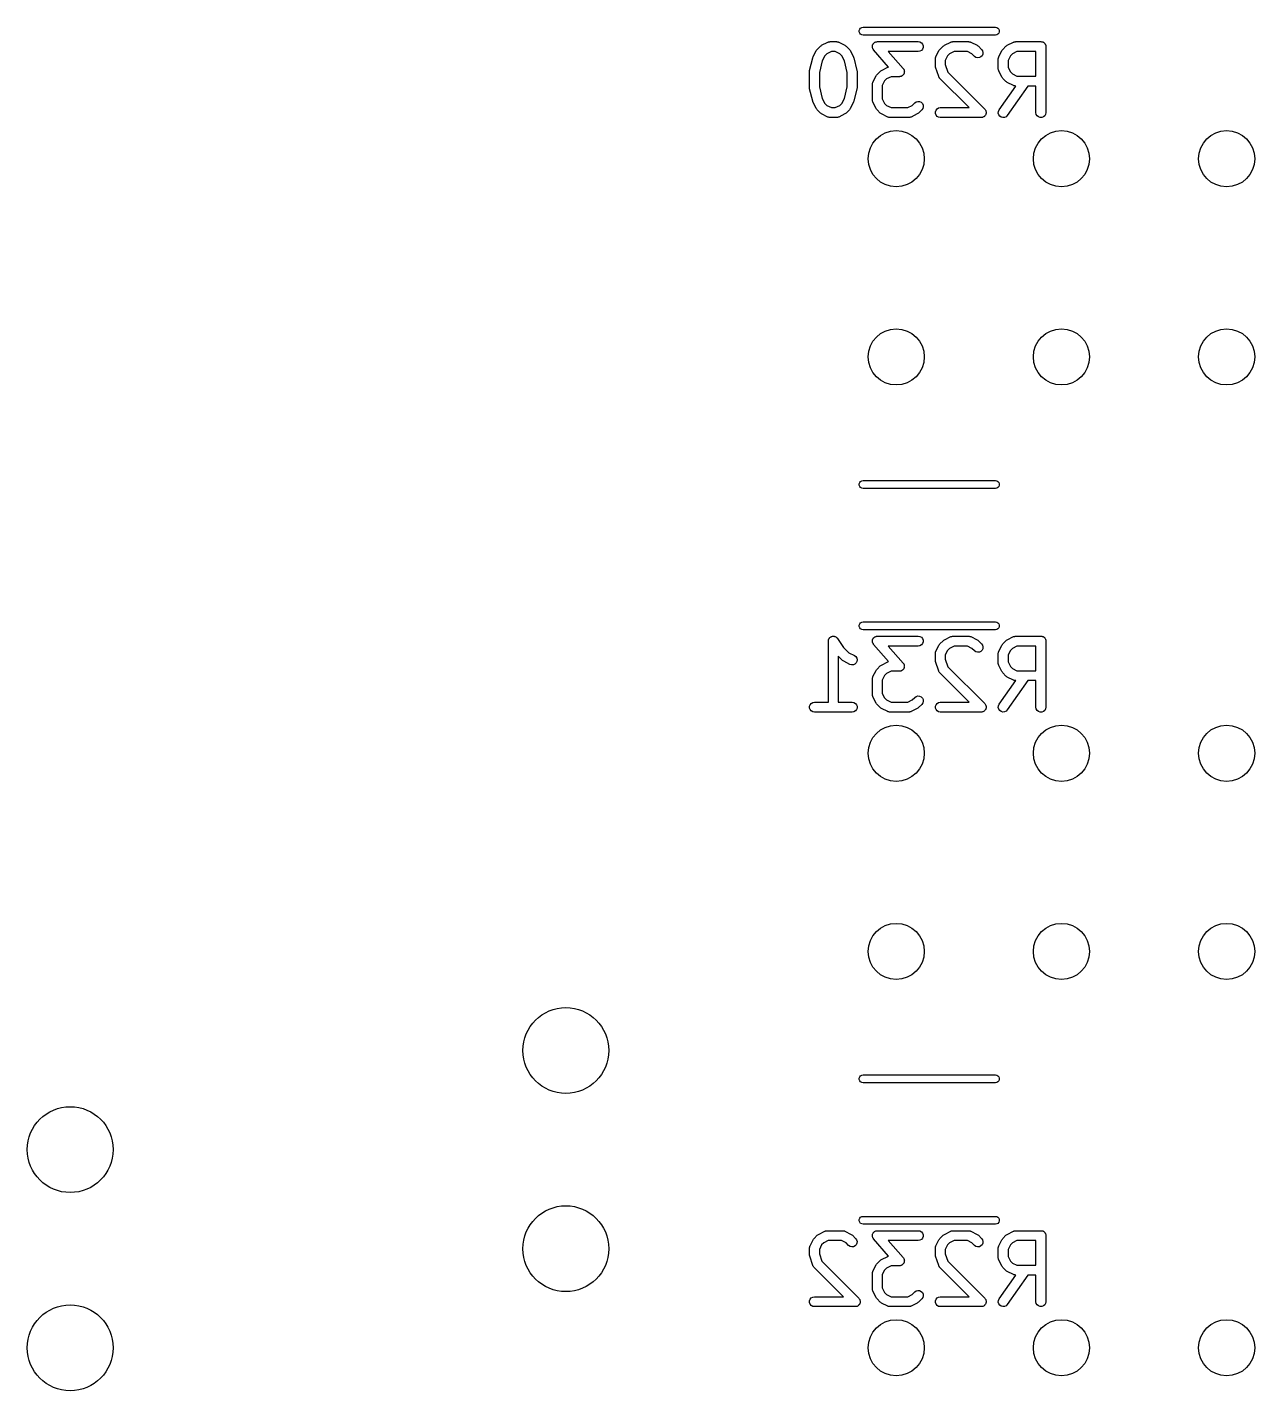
# Model space of a CAD drawing. Extents: x 25 to 326, y -201 to -21.
# Drawn here: x 119.35 to 137.93, y -200.65 to -180.01 of the extents above; entities that cross this region are included whole.
import ezdxf

# ---------------------------------------------------------------- set-up
doc = ezdxf.new("R2010")
doc.units = 0
doc.header["$MEASUREMENT"] = 0
doc.layers.add('BLACK', color=7, linetype='CONTINUOUS')

msp = doc.modelspace()

# ---------------------------------------------------------------- linework, layer by layer
at = {"layer": 'Black'}
for p, q in [((131.941, -180.06), (131.948, -180.04)), ((131.941, -180.08), (131.941, -180.06)), ((131.948, -180.1), (131.941, -180.08)), ((131.948, -180.04), (131.961, -180.024)), ((131.961, -180.116), (131.948, -180.1)), ((131.961, -180.024), (131.979, -180.014)), ((131.979, -180.126), (131.961, -180.116)), ((131.979, -180.014), (132, -180.01)), ((132, -180.13), (131.979, -180.126)), ((132, -180.01), (134, -180.01)), ((134, -180.13), (132, -180.13)), ((134, -180.01), (134.021, -180.014)), ((134.021, -180.126), (134, -180.13)), ((134.021, -180.014), (134.039, -180.024)), ((134.039, -180.116), (134.021, -180.126)), ((134.039, -180.024), (134.052, -180.04)), ((134.052, -180.1), (134.039, -180.116)), ((134.052, -180.04), (134.059, -180.06)), ((134.059, -180.08), (134.052, -180.1)), ((134.059, -180.06), (134.059, -180.08)), ((131.242, -180.459), (131.29, -180.364)), ((131.29, -180.364), (131.297, -180.354)), ((131.297, -180.354), (131.304, -180.345)), ((131.304, -180.345), (131.352, -180.297)), ((131.352, -180.297), (131.362, -180.29)), ((131.362, -180.29), (131.371, -180.283)), ((131.371, -180.283), (131.466, -180.235)), ((131.518, -180.377), (131.449, -180.412)), ((131.466, -180.235), (131.471, -180.234)), ((131.471, -180.234), (131.474, -180.232)), ((131.474, -180.232), (131.483, -180.23)), ((131.483, -180.23), (131.491, -180.228)), ((131.491, -180.228), (131.496, -180.228)), ((131.496, -180.228), (131.5, -180.227)), ((131.5, -180.227), (131.595, -180.227)), ((131.578, -180.377), (131.518, -180.377)), ((131.646, -180.412), (131.578, -180.377)), ((131.595, -180.227), (131.599, -180.228)), ((131.599, -180.228), (131.604, -180.228)), ((131.604, -180.228), (131.612, -180.23)), ((131.612, -180.23), (131.621, -180.232)), ((131.621, -180.232), (131.625, -180.234)), ((131.625, -180.234), (131.629, -180.235)), ((131.629, -180.235), (131.724, -180.283)), ((131.724, -180.283), (131.734, -180.29)), ((131.734, -180.29), (131.744, -180.297)), ((131.744, -180.297), (131.791, -180.345)), ((131.791, -180.345), (131.798, -180.354)), ((131.798, -180.354), (131.805, -180.364)), ((131.805, -180.364), (131.853, -180.459)), ((132.139, -180.304), (132.14, -180.297)), ((132.14, -180.31), (132.139, -180.304)), ((132.14, -180.289), (132.142, -180.284)), ((132.14, -180.297), (132.14, -180.289)), ((132.14, -180.315), (132.14, -180.31)), ((132.143, -180.322), (132.14, -180.315)), ((132.142, -180.284), (132.143, -180.278)), ((132.143, -180.278), (132.147, -180.272)), ((132.144, -180.329), (132.143, -180.322)), ((132.147, -180.334), (132.144, -180.329)), ((132.147, -180.272), (132.149, -180.265)), ((132.149, -180.34), (132.147, -180.334)), ((132.149, -180.265), (132.153, -180.26)), ((132.154, -180.345), (132.149, -180.34)), ((132.153, -180.26), (132.156, -180.255)), ((132.158, -180.352), (132.154, -180.345)), ((132.156, -180.255), (132.161, -180.251)), ((132.385, -180.612), (132.158, -180.352)), ((132.161, -180.251), (132.166, -180.245)), ((132.166, -180.245), (132.171, -180.242)), ((132.171, -180.242), (132.175, -180.238)), ((132.175, -180.238), (132.182, -180.236)), ((132.182, -180.236), (132.189, -180.232)), ((132.189, -180.232), (132.194, -180.231)), ((132.194, -180.231), (132.2, -180.229)), ((132.2, -180.229), (132.207, -180.229)), ((132.207, -180.229), (132.214, -180.227)), ((132.214, -180.227), (132.833, -180.227)), ((132.833, -180.377), (132.38, -180.377)), ((132.38, -180.377), (132.604, -180.634)), ((132.833, -180.227), (132.859, -180.232)), ((132.859, -180.373), (132.833, -180.377)), ((132.859, -180.232), (132.882, -180.245)), ((132.882, -180.36), (132.859, -180.373)), ((132.882, -180.245), (132.898, -180.265)), ((132.898, -180.34), (132.882, -180.36)), ((132.898, -180.265), (132.907, -180.289)), ((132.907, -180.315), (132.898, -180.34)), ((132.907, -180.289), (132.907, -180.315)), ((133.1, -180.459), (133.147, -180.364)), ((133.147, -180.364), (133.154, -180.354)), ((133.154, -180.354), (133.161, -180.345)), ((133.161, -180.345), (133.209, -180.297)), ((133.209, -180.297), (133.219, -180.29)), ((133.219, -180.29), (133.228, -180.283)), ((133.228, -180.283), (133.324, -180.235)), ((133.375, -180.377), (133.306, -180.412)), ((133.324, -180.235), (133.328, -180.234)), ((133.328, -180.234), (133.331, -180.232)), ((133.331, -180.232), (133.34, -180.23)), ((133.34, -180.23), (133.349, -180.228)), ((133.349, -180.228), (133.353, -180.228)), ((133.353, -180.228), (133.357, -180.227)), ((133.357, -180.227), (133.595, -180.227)), ((133.578, -180.377), (133.375, -180.377)), ((133.646, -180.412), (133.578, -180.377)), ((133.595, -180.227), (133.599, -180.228)), ((133.599, -180.228), (133.604, -180.228)), ((133.604, -180.228), (133.612, -180.23)), ((133.612, -180.23), (133.621, -180.232)), ((133.621, -180.232), (133.625, -180.234)), ((133.625, -180.234), (133.629, -180.235)), ((133.629, -180.235), (133.724, -180.283)), ((133.724, -180.283), (133.734, -180.29)), ((133.734, -180.29), (133.744, -180.297)), ((133.744, -180.297), (133.791, -180.345)), ((133.791, -180.345), (133.806, -180.366)), ((133.806, -180.366), (133.813, -180.391)), ((133.813, -180.391), (133.811, -180.417)), ((134.052, -180.459), (134.1, -180.364)), ((134.1, -180.364), (134.107, -180.354)), ((134.107, -180.354), (134.114, -180.345)), ((134.114, -180.345), (134.161, -180.297)), ((134.161, -180.297), (134.171, -180.29)), ((134.171, -180.29), (134.181, -180.283)), ((134.181, -180.283), (134.276, -180.235)), ((134.327, -180.377), (134.259, -180.412)), ((134.276, -180.235), (134.28, -180.234)), ((134.28, -180.234), (134.284, -180.232)), ((134.284, -180.232), (134.293, -180.23)), ((134.293, -180.23), (134.301, -180.228)), ((134.301, -180.228), (134.305, -180.228)), ((134.305, -180.228), (134.31, -180.227)), ((134.31, -180.227), (134.69, -180.227)), ((134.615, -180.377), (134.327, -180.377)), ((134.615, -180.751), (134.615, -180.377)), ((134.69, -180.227), (134.697, -180.229)), ((134.697, -180.229), (134.703, -180.229)), ((134.703, -180.229), (134.71, -180.231)), ((134.71, -180.231), (134.716, -180.232)), ((134.716, -180.232), (134.722, -180.235)), ((134.722, -180.235), (134.728, -180.237)), ((134.728, -180.237), (134.733, -180.242)), ((134.733, -180.242), (134.739, -180.245)), ((134.739, -180.245), (134.743, -180.25)), ((134.743, -180.25), (134.748, -180.254)), ((134.748, -180.254), (134.751, -180.26)), ((134.751, -180.26), (134.755, -180.265)), ((134.755, -180.265), (134.758, -180.271)), ((134.758, -180.271), (134.761, -180.277)), ((134.761, -180.277), (134.762, -180.283)), ((134.762, -180.283), (134.764, -180.289)), ((134.764, -180.289), (134.764, -180.296)), ((134.764, -180.296), (134.765, -180.302)), ((134.765, -180.302), (134.765, -181.302)), ((131.189, -180.665), (131.237, -180.475)), ((131.237, -180.475), (131.24, -180.467)), ((131.24, -180.467), (131.242, -180.459)), ((131.38, -180.519), (131.337, -180.693)), ((131.419, -180.442), (131.38, -180.519)), ((131.449, -180.412), (131.419, -180.442)), ((131.676, -180.442), (131.646, -180.412)), ((131.715, -180.519), (131.676, -180.442)), ((131.758, -180.693), (131.715, -180.519)), ((131.853, -180.459), (131.855, -180.467)), ((131.855, -180.467), (131.858, -180.475)), ((131.858, -180.475), (131.906, -180.665)), ((133.092, -180.484), (133.095, -180.476)), ((133.092, -180.489), (133.092, -180.484)), ((133.092, -180.493), (133.092, -180.489)), ((133.092, -180.588), (133.092, -180.493)), ((133.094, -180.6), (133.092, -180.588)), ((133.096, -180.612), (133.094, -180.6)), ((133.095, -180.476), (133.096, -180.467)), ((133.096, -180.467), (133.098, -180.463)), ((133.098, -180.463), (133.1, -180.459)), ((133.276, -180.442), (133.242, -180.511)), ((133.242, -180.511), (133.242, -180.576)), ((133.242, -180.576), (133.28, -180.69)), ((133.306, -180.412), (133.276, -180.442)), ((133.685, -180.451), (133.646, -180.412)), ((133.706, -180.466), (133.685, -180.451)), ((133.732, -180.472), (133.706, -180.466)), ((133.758, -180.47), (133.732, -180.472)), ((133.781, -180.459), (133.758, -180.47)), ((133.8, -180.441), (133.781, -180.459)), ((133.811, -180.417), (133.8, -180.441)), ((134.044, -180.493), (134.045, -180.489)), ((134.044, -180.636), (134.044, -180.493)), ((134.045, -180.484), (134.047, -180.476)), ((134.045, -180.489), (134.045, -180.484)), ((134.047, -180.476), (134.049, -180.467)), ((134.049, -180.467), (134.051, -180.463)), ((134.051, -180.463), (134.052, -180.459)), ((134.228, -180.442), (134.194, -180.511)), ((134.194, -180.511), (134.194, -180.618)), ((134.259, -180.412), (134.228, -180.442)), ((131.187, -180.683), (131.188, -180.674)), ((131.187, -180.921), (131.187, -180.683)), ((131.188, -180.674), (131.189, -180.665)), ((131.337, -180.693), (131.337, -180.912)), ((131.758, -180.912), (131.758, -180.693)), ((131.906, -180.665), (131.907, -180.674)), ((131.907, -180.674), (131.908, -180.683)), ((131.908, -180.683), (131.908, -180.921)), ((132.147, -180.84), (132.195, -180.745)), ((132.195, -180.745), (132.202, -180.735)), ((132.202, -180.735), (132.209, -180.726)), ((132.209, -180.726), (132.256, -180.678)), ((132.256, -180.678), (132.266, -180.671)), ((132.266, -180.671), (132.276, -180.664)), ((132.276, -180.664), (132.371, -180.616)), ((132.354, -180.793), (132.324, -180.823)), ((132.422, -180.758), (132.354, -180.793)), ((132.371, -180.616), (132.375, -180.615)), ((132.375, -180.615), (132.379, -180.613)), ((132.379, -180.613), (132.385, -180.612)), ((132.548, -180.758), (132.422, -180.758)), ((132.555, -180.757), (132.548, -180.758)), ((132.562, -180.757), (132.555, -180.757)), ((132.568, -180.755), (132.562, -180.757)), ((132.573, -180.754), (132.568, -180.755)), ((132.58, -180.75), (132.573, -180.754)), ((132.586, -180.747), (132.58, -180.75)), ((132.591, -180.744), (132.586, -180.747)), ((132.596, -180.741), (132.591, -180.744)), ((132.601, -180.735), (132.596, -180.741)), ((132.606, -180.73), (132.601, -180.735)), ((132.604, -180.634), (132.608, -180.64)), ((132.609, -180.725), (132.606, -180.73)), ((132.608, -180.64), (132.613, -180.646)), ((132.613, -180.721), (132.609, -180.725)), ((132.613, -180.646), (132.615, -180.651)), ((132.615, -180.714), (132.613, -180.721)), ((132.615, -180.651), (132.618, -180.656)), ((132.619, -180.708), (132.615, -180.714)), ((132.618, -180.656), (132.619, -180.663)), ((132.619, -180.663), (132.621, -180.67)), ((132.621, -180.696), (132.619, -180.702)), ((132.619, -180.702), (132.619, -180.708)), ((132.621, -180.67), (132.621, -180.676)), ((132.621, -180.676), (132.623, -180.682)), ((132.623, -180.682), (132.621, -180.689)), ((132.621, -180.689), (132.621, -180.696)), ((133.143, -180.755), (133.096, -180.612)), ((133.145, -180.758), (133.143, -180.755)), ((133.146, -180.763), (133.145, -180.758)), ((133.151, -180.77), (133.146, -180.763)), ((133.156, -180.778), (133.151, -180.77)), ((133.159, -180.78), (133.156, -180.778)), ((133.161, -180.784), (133.159, -180.78)), ((133.605, -181.227), (133.161, -180.784)), ((133.28, -180.69), (133.839, -181.249)), ((134.045, -180.64), (134.044, -180.636)), ((134.045, -180.644), (134.045, -180.64)), ((134.047, -180.653), (134.045, -180.644)), ((134.049, -180.661), (134.047, -180.653)), ((134.051, -180.665), (134.049, -180.661)), ((134.052, -180.669), (134.051, -180.665)), ((134.1, -180.764), (134.052, -180.669)), ((134.107, -180.774), (134.1, -180.764)), ((134.114, -180.784), (134.107, -180.774)), ((134.161, -180.832), (134.114, -180.784)), ((134.194, -180.618), (134.228, -180.687)), ((134.228, -180.687), (134.259, -180.717)), ((134.259, -180.717), (134.327, -180.751)), ((134.327, -180.751), (134.615, -180.751)), ((131.188, -180.93), (131.187, -180.921)), ((131.189, -180.94), (131.188, -180.93)), ((131.237, -181.13), (131.189, -180.94)), ((131.337, -180.912), (131.38, -181.086)), ((131.715, -181.086), (131.758, -180.912)), ((131.906, -180.94), (131.858, -181.13)), ((131.907, -180.93), (131.906, -180.94)), ((131.908, -180.921), (131.907, -180.93)), ((132.139, -180.874), (132.14, -180.87)), ((132.139, -181.112), (132.139, -180.874)), ((132.14, -180.865), (132.142, -180.857)), ((132.14, -180.87), (132.14, -180.865)), ((132.142, -180.857), (132.144, -180.848)), ((132.144, -180.848), (132.146, -180.844)), ((132.146, -180.844), (132.147, -180.84)), ((132.324, -180.823), (132.289, -180.892)), ((132.289, -180.892), (132.289, -181.094)), ((134.058, -181.259), (134.308, -180.901)), ((134.171, -180.838), (134.161, -180.832)), ((134.181, -180.846), (134.171, -180.838)), ((134.491, -180.901), (134.18, -181.345)), ((134.276, -180.893), (134.181, -180.846)), ((134.28, -180.895), (134.276, -180.893)), ((134.284, -180.897), (134.28, -180.895)), ((134.293, -180.898), (134.284, -180.897)), ((134.301, -180.901), (134.293, -180.898)), ((134.305, -180.9), (134.301, -180.901)), ((134.308, -180.901), (134.305, -180.9)), ((134.615, -180.901), (134.491, -180.901)), ((134.615, -181.302), (134.615, -180.901)), ((131.24, -181.138), (131.237, -181.13)), ((131.242, -181.145), (131.24, -181.138)), ((131.29, -181.241), (131.242, -181.145)), ((131.38, -181.086), (131.419, -181.163)), ((131.419, -181.163), (131.449, -181.193)), ((131.449, -181.193), (131.518, -181.227)), ((131.578, -181.227), (131.646, -181.193)), ((131.646, -181.193), (131.676, -181.163)), ((131.676, -181.163), (131.715, -181.086)), ((131.853, -181.145), (131.805, -181.241)), ((131.855, -181.138), (131.853, -181.145)), ((131.858, -181.13), (131.855, -181.138)), ((132.14, -181.116), (132.139, -181.112)), ((132.14, -181.12), (132.14, -181.116)), ((132.142, -181.129), (132.14, -181.12)), ((132.144, -181.138), (132.142, -181.129)), ((132.146, -181.141), (132.144, -181.138)), ((132.147, -181.145), (132.146, -181.141)), ((132.195, -181.241), (132.147, -181.145)), ((132.289, -181.094), (132.324, -181.163)), ((132.324, -181.163), (132.354, -181.193)), ((132.354, -181.193), (132.422, -181.227)), ((132.673, -181.227), (132.741, -181.193)), ((132.741, -181.193), (132.78, -181.154)), ((132.78, -181.154), (132.802, -181.139)), ((132.802, -181.139), (132.827, -181.132)), ((132.827, -181.132), (132.853, -181.135)), ((132.853, -181.135), (132.876, -181.146)), ((132.876, -181.146), (132.895, -181.164)), ((132.895, -181.164), (132.906, -181.188)), ((132.908, -181.214), (132.901, -181.239)), ((132.906, -181.188), (132.908, -181.214)), ((131.297, -181.25), (131.29, -181.241)), ((131.304, -181.26), (131.297, -181.25)), ((131.352, -181.308), (131.304, -181.26)), ((131.362, -181.315), (131.352, -181.308)), ((131.371, -181.322), (131.362, -181.315)), ((131.466, -181.369), (131.371, -181.322)), ((131.471, -181.371), (131.466, -181.369)), ((131.474, -181.373), (131.471, -181.371)), ((131.483, -181.374), (131.474, -181.373)), ((131.491, -181.377), (131.483, -181.374)), ((131.496, -181.377), (131.491, -181.377)), ((131.5, -181.377), (131.496, -181.377)), ((131.595, -181.377), (131.5, -181.377)), ((131.518, -181.227), (131.578, -181.227)), ((131.599, -181.377), (131.595, -181.377)), ((131.604, -181.377), (131.599, -181.377)), ((131.612, -181.374), (131.604, -181.377)), ((131.621, -181.373), (131.612, -181.374)), ((131.625, -181.371), (131.621, -181.373)), ((131.629, -181.369), (131.625, -181.371)), ((131.724, -181.322), (131.629, -181.369)), ((131.734, -181.315), (131.724, -181.322)), ((131.744, -181.308), (131.734, -181.315)), ((131.791, -181.26), (131.744, -181.308)), ((131.798, -181.25), (131.791, -181.26)), ((131.805, -181.241), (131.798, -181.25)), ((132.202, -181.25), (132.195, -181.241)), ((132.209, -181.26), (132.202, -181.25)), ((132.256, -181.308), (132.209, -181.26)), ((132.266, -181.315), (132.256, -181.308)), ((132.276, -181.322), (132.266, -181.315)), ((132.371, -181.369), (132.276, -181.322)), ((132.375, -181.371), (132.371, -181.369)), ((132.379, -181.373), (132.375, -181.371)), ((132.388, -181.374), (132.379, -181.373)), ((132.396, -181.377), (132.388, -181.374)), ((132.401, -181.377), (132.396, -181.377)), ((132.405, -181.377), (132.401, -181.377)), ((132.69, -181.377), (132.405, -181.377)), ((132.422, -181.227), (132.673, -181.227)), ((132.695, -181.377), (132.69, -181.377)), ((132.699, -181.377), (132.695, -181.377)), ((132.707, -181.374), (132.699, -181.377)), ((132.716, -181.373), (132.707, -181.374)), ((132.72, -181.371), (132.716, -181.373)), ((132.724, -181.369), (132.72, -181.371)), ((132.819, -181.322), (132.724, -181.369)), ((132.829, -181.315), (132.819, -181.322)), ((132.839, -181.308), (132.829, -181.315)), ((132.886, -181.26), (132.839, -181.308)), ((132.901, -181.239), (132.886, -181.26)), ((133.093, -181.289), (133.102, -181.265)), ((133.093, -181.315), (133.093, -181.289)), ((133.102, -181.34), (133.093, -181.315)), ((133.102, -181.265), (133.118, -181.245)), ((133.118, -181.36), (133.102, -181.34)), ((133.118, -181.245), (133.141, -181.232)), ((133.141, -181.373), (133.118, -181.36)), ((133.141, -181.232), (133.167, -181.227)), ((133.167, -181.377), (133.141, -181.373)), ((133.167, -181.227), (133.605, -181.227)), ((133.786, -181.377), (133.167, -181.377)), ((133.795, -181.376), (133.786, -181.377)), ((133.805, -181.375), (133.795, -181.376)), ((133.808, -181.373), (133.805, -181.375)), ((133.811, -181.373), (133.808, -181.373)), ((133.82, -181.368), (133.811, -181.373)), ((133.829, -181.364), (133.82, -181.368)), ((133.831, -181.361), (133.829, -181.364)), ((133.834, -181.36), (133.831, -181.361)), ((133.84, -181.352), (133.834, -181.36)), ((133.839, -181.249), (133.844, -181.257)), ((133.847, -181.345), (133.84, -181.352)), ((133.844, -181.257), (133.851, -181.265)), ((133.849, -181.342), (133.847, -181.345)), ((133.851, -181.34), (133.849, -181.342)), ((133.851, -181.265), (133.852, -181.268)), ((133.854, -181.331), (133.851, -181.34)), ((133.852, -181.268), (133.854, -181.271)), ((133.854, -181.271), (133.856, -181.28)), ((133.858, -181.322), (133.854, -181.331)), ((133.856, -181.28), (133.86, -181.289)), ((133.86, -181.315), (133.858, -181.319)), ((133.858, -181.319), (133.858, -181.322)), ((133.86, -181.289), (133.86, -181.293)), ((133.86, -181.293), (133.86, -181.296)), ((133.86, -181.296), (133.86, -181.306)), ((133.86, -181.306), (133.86, -181.315)), ((134.044, -181.309), (134.047, -181.283)), ((134.051, -181.334), (134.044, -181.309)), ((134.047, -181.283), (134.058, -181.259)), ((134.066, -181.355), (134.051, -181.334)), ((134.087, -181.37), (134.066, -181.355)), ((134.113, -181.377), (134.087, -181.37)), ((134.138, -181.375), (134.113, -181.377)), ((134.162, -181.364), (134.138, -181.375)), ((134.18, -181.345), (134.162, -181.364)), ((134.62, -181.328), (134.615, -181.302)), ((134.633, -181.351), (134.62, -181.328)), ((134.653, -181.367), (134.633, -181.351)), ((134.677, -181.376), (134.653, -181.367)), ((134.703, -181.376), (134.677, -181.376)), ((134.728, -181.367), (134.703, -181.376)), ((134.748, -181.351), (134.728, -181.367)), ((134.761, -181.328), (134.748, -181.351)), ((134.765, -181.302), (134.761, -181.328)), ((131.941, -186.92), (131.948, -186.9)), ((131.941, -186.94), (131.941, -186.92)), ((131.948, -186.96), (131.941, -186.94)), ((131.948, -186.9), (131.961, -186.884)), ((131.961, -186.976), (131.948, -186.96)), ((131.961, -186.884), (131.979, -186.874)), ((131.979, -186.986), (131.961, -186.976)), ((131.979, -186.874), (132, -186.87)), ((132, -186.99), (131.979, -186.986)), ((132, -186.87), (134, -186.87)), ((134, -186.99), (132, -186.99)), ((134, -186.87), (134.021, -186.874)), ((134.021, -186.986), (134, -186.99)), ((134.021, -186.874), (134.039, -186.884)), ((134.039, -186.976), (134.021, -186.986)), ((134.039, -186.884), (134.052, -186.9)), ((134.052, -186.96), (134.039, -186.976)), ((134.052, -186.9), (134.059, -186.92)), ((134.059, -186.94), (134.052, -186.96)), ((134.059, -186.92), (134.059, -186.94)), ((131.941, -189.06), (131.948, -189.04)), ((131.941, -189.08), (131.941, -189.06)), ((131.948, -189.04), (131.961, -189.024)), ((131.961, -189.024), (131.979, -189.014)), ((131.979, -189.014), (132, -189.01)), ((132, -189.01), (134, -189.01)), ((134, -189.01), (134.021, -189.014)), ((134.021, -189.014), (134.039, -189.024)), ((134.039, -189.024), (134.052, -189.04)), ((134.052, -189.04), (134.059, -189.06)), ((134.059, -189.06), (134.059, -189.08)), ((131.48, -189.269), (131.486, -189.262)), ((131.486, -189.262), (131.49, -189.254)), ((131.49, -189.254), (131.493, -189.252)), ((131.493, -189.252), (131.496, -189.248)), ((131.496, -189.248), (131.503, -189.243)), ((131.503, -189.243), (131.51, -189.237)), ((131.51, -189.237), (131.514, -189.236)), ((131.514, -189.236), (131.517, -189.234)), ((131.517, -189.234), (131.526, -189.232)), ((131.526, -189.232), (131.535, -189.229)), ((131.535, -189.229), (131.539, -189.229)), ((131.539, -189.229), (131.543, -189.228)), ((131.543, -189.228), (131.552, -189.229)), ((131.552, -189.229), (131.561, -189.229)), ((131.561, -189.229), (131.565, -189.23)), ((131.565, -189.23), (131.569, -189.23)), ((131.569, -189.23), (131.577, -189.234)), ((131.577, -189.234), (131.585, -189.237)), ((131.585, -189.237), (131.588, -189.24)), ((131.588, -189.24), (131.592, -189.242)), ((131.592, -189.242), (131.598, -189.248)), ((131.598, -189.248), (131.605, -189.254)), ((131.605, -189.254), (131.607, -189.258)), ((131.607, -189.258), (131.61, -189.261)), ((131.61, -189.261), (131.701, -189.397)), ((131.948, -189.1), (131.941, -189.08)), ((131.961, -189.116), (131.948, -189.1)), ((131.979, -189.126), (131.961, -189.116)), ((132, -189.13), (131.979, -189.126)), ((134, -189.13), (132, -189.13)), ((132.147, -189.272), (132.149, -189.265)), ((132.149, -189.265), (132.153, -189.26)), ((132.153, -189.26), (132.156, -189.255)), ((132.156, -189.255), (132.161, -189.251)), ((132.161, -189.251), (132.166, -189.245)), ((132.166, -189.245), (132.171, -189.242)), ((132.171, -189.242), (132.175, -189.238)), ((132.175, -189.238), (132.182, -189.236)), ((132.182, -189.236), (132.189, -189.232)), ((132.189, -189.232), (132.194, -189.231)), ((132.194, -189.231), (132.2, -189.229)), ((132.2, -189.229), (132.207, -189.229)), ((132.207, -189.229), (132.214, -189.227)), ((132.214, -189.227), (132.833, -189.227)), ((132.833, -189.227), (132.859, -189.232)), ((132.859, -189.232), (132.882, -189.245)), ((132.882, -189.245), (132.898, -189.265)), ((132.898, -189.265), (132.907, -189.289)), ((133.228, -189.283), (133.324, -189.235)), ((133.324, -189.235), (133.328, -189.234)), ((133.328, -189.234), (133.331, -189.232)), ((133.331, -189.232), (133.34, -189.23)), ((133.34, -189.23), (133.349, -189.228)), ((133.349, -189.228), (133.353, -189.228)), ((133.353, -189.228), (133.357, -189.227)), ((133.357, -189.227), (133.595, -189.227)), ((133.595, -189.227), (133.599, -189.228)), ((133.599, -189.228), (133.604, -189.228)), ((133.604, -189.228), (133.612, -189.23)), ((133.612, -189.23), (133.621, -189.232)), ((133.621, -189.232), (133.625, -189.234)), ((133.625, -189.234), (133.629, -189.235)), ((133.629, -189.235), (133.724, -189.283)), ((134.021, -189.126), (134, -189.13)), ((134.039, -189.116), (134.021, -189.126)), ((134.052, -189.1), (134.039, -189.116)), ((134.059, -189.08), (134.052, -189.1)), ((134.181, -189.283), (134.276, -189.235)), ((134.276, -189.235), (134.28, -189.234)), ((134.28, -189.234), (134.284, -189.232)), ((134.284, -189.232), (134.293, -189.23)), ((134.293, -189.23), (134.301, -189.228)), ((134.301, -189.228), (134.305, -189.228)), ((134.305, -189.228), (134.31, -189.227)), ((134.31, -189.227), (134.69, -189.227)), ((134.69, -189.227), (134.697, -189.229)), ((134.697, -189.229), (134.703, -189.229)), ((134.703, -189.229), (134.71, -189.231)), ((134.71, -189.231), (134.716, -189.232)), ((134.716, -189.232), (134.722, -189.235)), ((134.722, -189.235), (134.728, -189.237)), ((134.728, -189.237), (134.733, -189.242)), ((134.733, -189.242), (134.739, -189.245)), ((134.739, -189.245), (134.743, -189.25)), ((134.743, -189.25), (134.748, -189.254)), ((134.748, -189.254), (134.751, -189.26)), ((134.751, -189.26), (134.755, -189.265)), ((134.755, -189.265), (134.758, -189.271)), ((131.473, -189.294), (131.476, -189.286)), ((131.473, -189.298), (131.473, -189.294)), ((131.473, -189.302), (131.473, -189.298)), ((131.473, -190.227), (131.473, -189.302)), ((131.476, -189.286), (131.477, -189.277)), ((131.477, -189.277), (131.479, -189.273)), ((131.479, -189.273), (131.48, -189.269)), ((131.701, -189.397), (131.783, -189.479)), ((132.139, -189.304), (132.14, -189.297)), ((132.14, -189.31), (132.139, -189.304)), ((132.14, -189.289), (132.142, -189.284)), ((132.14, -189.297), (132.14, -189.289)), ((132.14, -189.315), (132.14, -189.31)), ((132.143, -189.322), (132.14, -189.315)), ((132.142, -189.284), (132.143, -189.278)), ((132.143, -189.278), (132.147, -189.272)), ((132.144, -189.329), (132.143, -189.322)), ((132.147, -189.334), (132.144, -189.329)), ((132.149, -189.34), (132.147, -189.334)), ((132.154, -189.345), (132.149, -189.34)), ((132.158, -189.352), (132.154, -189.345)), ((132.385, -189.612), (132.158, -189.352)), ((132.833, -189.377), (132.38, -189.377)), ((132.38, -189.377), (132.604, -189.634)), ((132.859, -189.373), (132.833, -189.377)), ((132.882, -189.36), (132.859, -189.373)), ((132.898, -189.34), (132.882, -189.36)), ((132.907, -189.315), (132.898, -189.34)), ((132.907, -189.289), (132.907, -189.315)), ((133.095, -189.476), (133.096, -189.467)), ((133.096, -189.467), (133.098, -189.463)), ((133.098, -189.463), (133.1, -189.459)), ((133.1, -189.459), (133.147, -189.364)), ((133.147, -189.364), (133.154, -189.354)), ((133.154, -189.354), (133.161, -189.345)), ((133.161, -189.345), (133.209, -189.297)), ((133.209, -189.297), (133.219, -189.29)), ((133.219, -189.29), (133.228, -189.283)), ((133.276, -189.442), (133.242, -189.511)), ((133.306, -189.412), (133.276, -189.442)), ((133.375, -189.377), (133.306, -189.412)), ((133.578, -189.377), (133.375, -189.377)), ((133.646, -189.412), (133.578, -189.377)), ((133.685, -189.451), (133.646, -189.412)), ((133.706, -189.466), (133.685, -189.451)), ((133.732, -189.472), (133.706, -189.466)), ((133.724, -189.283), (133.734, -189.29)), ((133.758, -189.47), (133.732, -189.472)), ((133.734, -189.29), (133.744, -189.297)), ((133.744, -189.297), (133.791, -189.345)), ((133.781, -189.459), (133.758, -189.47)), ((133.8, -189.441), (133.781, -189.459)), ((133.791, -189.345), (133.806, -189.366)), ((133.811, -189.417), (133.8, -189.441)), ((133.806, -189.366), (133.813, -189.391)), ((133.813, -189.391), (133.811, -189.417)), ((134.047, -189.476), (134.049, -189.467)), ((134.049, -189.467), (134.051, -189.463)), ((134.051, -189.463), (134.052, -189.459)), ((134.052, -189.459), (134.1, -189.364)), ((134.1, -189.364), (134.107, -189.354)), ((134.107, -189.354), (134.114, -189.345)), ((134.114, -189.345), (134.161, -189.297)), ((134.161, -189.297), (134.171, -189.29)), ((134.171, -189.29), (134.181, -189.283)), ((134.228, -189.442), (134.194, -189.511)), ((134.259, -189.412), (134.228, -189.442)), ((134.327, -189.377), (134.259, -189.412)), ((134.615, -189.377), (134.327, -189.377)), ((134.615, -189.751), (134.615, -189.377)), ((134.758, -189.271), (134.761, -189.277)), ((134.761, -189.277), (134.762, -189.283)), ((134.762, -189.283), (134.764, -189.289)), ((134.764, -189.289), (134.764, -189.296)), ((134.764, -189.296), (134.765, -189.302)), ((134.765, -189.302), (134.765, -190.302)), ((131.685, -189.594), (131.623, -189.531)), ((131.623, -189.531), (131.623, -190.227)), ((131.695, -189.6), (131.685, -189.594)), ((131.705, -189.608), (131.695, -189.6)), ((131.8, -189.655), (131.705, -189.608)), ((131.783, -189.479), (131.867, -189.521)), ((131.825, -189.663), (131.8, -189.655)), ((131.851, -189.661), (131.825, -189.663)), ((131.875, -189.651), (131.851, -189.661)), ((131.867, -189.521), (131.888, -189.537)), ((131.894, -189.633), (131.875, -189.651)), ((131.888, -189.537), (131.902, -189.558)), ((131.905, -189.609), (131.894, -189.633)), ((131.902, -189.558), (131.908, -189.584)), ((131.908, -189.584), (131.905, -189.609)), ((132.209, -189.726), (132.256, -189.678)), ((132.256, -189.678), (132.266, -189.671)), ((132.266, -189.671), (132.276, -189.664)), ((132.276, -189.664), (132.371, -189.616)), ((132.371, -189.616), (132.375, -189.615)), ((132.375, -189.615), (132.379, -189.613)), ((132.379, -189.613), (132.385, -189.612)), ((132.604, -189.634), (132.608, -189.64)), ((132.608, -189.64), (132.613, -189.646)), ((132.613, -189.646), (132.615, -189.651)), ((132.615, -189.651), (132.618, -189.656)), ((132.618, -189.656), (132.619, -189.663)), ((132.619, -189.663), (132.621, -189.67)), ((132.621, -189.67), (132.621, -189.676)), ((132.621, -189.676), (132.623, -189.682)), ((133.092, -189.484), (133.095, -189.476)), ((133.092, -189.489), (133.092, -189.484)), ((133.092, -189.493), (133.092, -189.489)), ((133.092, -189.588), (133.092, -189.493)), ((133.094, -189.6), (133.092, -189.588)), ((133.096, -189.612), (133.094, -189.6)), ((133.143, -189.755), (133.096, -189.612)), ((133.242, -189.511), (133.242, -189.576)), ((133.242, -189.576), (133.28, -189.69)), ((134.044, -189.493), (134.045, -189.489)), ((134.044, -189.636), (134.044, -189.493)), ((134.045, -189.64), (134.044, -189.636)), ((134.045, -189.484), (134.047, -189.476)), ((134.045, -189.489), (134.045, -189.484)), ((134.045, -189.644), (134.045, -189.64)), ((134.047, -189.653), (134.045, -189.644)), ((134.049, -189.661), (134.047, -189.653)), ((134.051, -189.665), (134.049, -189.661)), ((134.052, -189.669), (134.051, -189.665)), ((134.1, -189.764), (134.052, -189.669)), ((134.194, -189.511), (134.194, -189.618)), ((134.194, -189.618), (134.228, -189.687)), ((132.139, -189.874), (132.14, -189.87)), ((132.139, -190.112), (132.139, -189.874)), ((132.14, -189.865), (132.142, -189.857)), ((132.14, -189.87), (132.14, -189.865)), ((132.142, -189.857), (132.144, -189.848)), ((132.144, -189.848), (132.146, -189.844)), ((132.146, -189.844), (132.147, -189.84)), ((132.147, -189.84), (132.195, -189.745)), ((132.195, -189.745), (132.202, -189.735)), ((132.202, -189.735), (132.209, -189.726)), ((132.324, -189.823), (132.289, -189.892)), ((132.354, -189.793), (132.324, -189.823)), ((132.422, -189.758), (132.354, -189.793)), ((132.548, -189.758), (132.422, -189.758)), ((132.555, -189.757), (132.548, -189.758)), ((132.562, -189.757), (132.555, -189.757)), ((132.568, -189.755), (132.562, -189.757)), ((132.573, -189.754), (132.568, -189.755)), ((132.58, -189.75), (132.573, -189.754)), ((132.586, -189.747), (132.58, -189.75)), ((132.591, -189.744), (132.586, -189.747)), ((132.596, -189.741), (132.591, -189.744)), ((132.601, -189.735), (132.596, -189.741)), ((132.606, -189.73), (132.601, -189.735)), ((132.609, -189.725), (132.606, -189.73)), ((132.613, -189.721), (132.609, -189.725)), ((132.615, -189.714), (132.613, -189.721)), ((132.619, -189.708), (132.615, -189.714)), ((132.621, -189.696), (132.619, -189.702)), ((132.619, -189.702), (132.619, -189.708)), ((132.623, -189.682), (132.621, -189.689)), ((132.621, -189.689), (132.621, -189.696)), ((133.145, -189.758), (133.143, -189.755)), ((133.146, -189.763), (133.145, -189.758)), ((133.151, -189.77), (133.146, -189.763)), ((133.156, -189.778), (133.151, -189.77)), ((133.159, -189.78), (133.156, -189.778)), ((133.161, -189.784), (133.159, -189.78)), ((133.605, -190.227), (133.161, -189.784)), ((133.28, -189.69), (133.839, -190.249)), ((134.107, -189.774), (134.1, -189.764)), ((134.114, -189.784), (134.107, -189.774)), ((134.161, -189.832), (134.114, -189.784)), ((134.171, -189.838), (134.161, -189.832)), ((134.181, -189.846), (134.171, -189.838)), ((134.276, -189.893), (134.181, -189.846)), ((134.228, -189.687), (134.259, -189.717)), ((134.259, -189.717), (134.327, -189.751)), ((134.327, -189.751), (134.615, -189.751)), ((132.289, -189.892), (132.289, -190.094)), ((132.289, -190.094), (132.324, -190.163)), ((134.058, -190.259), (134.308, -189.901)), ((134.491, -189.901), (134.18, -190.345)), ((134.28, -189.895), (134.276, -189.893)), ((134.284, -189.897), (134.28, -189.895)), ((134.293, -189.898), (134.284, -189.897)), ((134.301, -189.901), (134.293, -189.898)), ((134.305, -189.9), (134.301, -189.901)), ((134.308, -189.901), (134.305, -189.9)), ((134.615, -189.901), (134.491, -189.901)), ((134.615, -190.302), (134.615, -189.901)), ((131.188, -190.289), (131.197, -190.265)), ((131.188, -190.315), (131.188, -190.289)), ((131.197, -190.265), (131.214, -190.245)), ((131.214, -190.245), (131.236, -190.232)), ((131.236, -190.232), (131.262, -190.227)), ((131.262, -190.227), (131.473, -190.227)), ((131.623, -190.227), (131.833, -190.227)), ((131.833, -190.227), (131.859, -190.232)), ((131.859, -190.232), (131.882, -190.245)), ((131.882, -190.245), (131.898, -190.265)), ((131.898, -190.265), (131.907, -190.289)), ((131.907, -190.289), (131.907, -190.315)), ((132.14, -190.116), (132.139, -190.112)), ((132.14, -190.12), (132.14, -190.116)), ((132.142, -190.129), (132.14, -190.12)), ((132.144, -190.138), (132.142, -190.129)), ((132.146, -190.141), (132.144, -190.138)), ((132.147, -190.145), (132.146, -190.141)), ((132.195, -190.241), (132.147, -190.145)), ((132.202, -190.25), (132.195, -190.241)), ((132.209, -190.26), (132.202, -190.25)), ((132.256, -190.308), (132.209, -190.26)), ((132.324, -190.163), (132.354, -190.193)), ((132.354, -190.193), (132.422, -190.227)), ((132.422, -190.227), (132.673, -190.227)), ((132.673, -190.227), (132.741, -190.193)), ((132.741, -190.193), (132.78, -190.154)), ((132.78, -190.154), (132.802, -190.139)), ((132.802, -190.139), (132.827, -190.132)), ((132.827, -190.132), (132.853, -190.135)), ((132.886, -190.26), (132.839, -190.308)), ((132.853, -190.135), (132.876, -190.146)), ((132.876, -190.146), (132.895, -190.164)), ((132.901, -190.239), (132.886, -190.26)), ((132.895, -190.164), (132.906, -190.188)), ((132.908, -190.214), (132.901, -190.239)), ((132.906, -190.188), (132.908, -190.214)), ((133.093, -190.289), (133.102, -190.265)), ((133.093, -190.315), (133.093, -190.289)), ((133.102, -190.265), (133.118, -190.245)), ((133.118, -190.245), (133.141, -190.232)), ((133.141, -190.232), (133.167, -190.227)), ((133.167, -190.227), (133.605, -190.227)), ((133.839, -190.249), (133.844, -190.257)), ((133.844, -190.257), (133.851, -190.265)), ((133.851, -190.265), (133.852, -190.268)), ((133.852, -190.268), (133.854, -190.271)), ((133.854, -190.271), (133.856, -190.28)), ((133.856, -190.28), (133.86, -190.289)), ((133.86, -190.289), (133.86, -190.293)), ((133.86, -190.293), (133.86, -190.296)), ((133.86, -190.296), (133.86, -190.306)), ((134.044, -190.309), (134.047, -190.283)), ((134.047, -190.283), (134.058, -190.259)), ((131.197, -190.34), (131.188, -190.315)), ((131.214, -190.36), (131.197, -190.34)), ((131.236, -190.373), (131.214, -190.36)), ((131.262, -190.377), (131.236, -190.373)), ((131.833, -190.377), (131.262, -190.377)), ((131.859, -190.373), (131.833, -190.377)), ((131.882, -190.36), (131.859, -190.373)), ((131.898, -190.34), (131.882, -190.36)), ((131.907, -190.315), (131.898, -190.34)), ((132.266, -190.315), (132.256, -190.308)), ((132.276, -190.322), (132.266, -190.315)), ((132.371, -190.369), (132.276, -190.322)), ((132.375, -190.371), (132.371, -190.369)), ((132.379, -190.373), (132.375, -190.371)), ((132.388, -190.374), (132.379, -190.373)), ((132.396, -190.377), (132.388, -190.374)), ((132.401, -190.377), (132.396, -190.377)), ((132.405, -190.377), (132.401, -190.377)), ((132.69, -190.377), (132.405, -190.377)), ((132.695, -190.377), (132.69, -190.377)), ((132.699, -190.377), (132.695, -190.377)), ((132.707, -190.374), (132.699, -190.377)), ((132.716, -190.373), (132.707, -190.374)), ((132.72, -190.371), (132.716, -190.373)), ((132.724, -190.369), (132.72, -190.371)), ((132.819, -190.322), (132.724, -190.369)), ((132.829, -190.315), (132.819, -190.322)), ((132.839, -190.308), (132.829, -190.315)), ((133.102, -190.34), (133.093, -190.315)), ((133.118, -190.36), (133.102, -190.34)), ((133.141, -190.373), (133.118, -190.36)), ((133.167, -190.377), (133.141, -190.373)), ((133.786, -190.377), (133.167, -190.377)), ((133.795, -190.376), (133.786, -190.377)), ((133.805, -190.375), (133.795, -190.376)), ((133.808, -190.373), (133.805, -190.375)), ((133.811, -190.373), (133.808, -190.373)), ((133.82, -190.368), (133.811, -190.373)), ((133.829, -190.364), (133.82, -190.368)), ((133.831, -190.361), (133.829, -190.364)), ((133.834, -190.36), (133.831, -190.361)), ((133.84, -190.352), (133.834, -190.36)), ((133.847, -190.345), (133.84, -190.352)), ((133.849, -190.342), (133.847, -190.345)), ((133.851, -190.34), (133.849, -190.342)), ((133.854, -190.331), (133.851, -190.34)), ((133.858, -190.322), (133.854, -190.331)), ((133.86, -190.315), (133.858, -190.319)), ((133.858, -190.319), (133.858, -190.322)), ((133.86, -190.306), (133.86, -190.315)), ((134.051, -190.334), (134.044, -190.309)), ((134.066, -190.355), (134.051, -190.334)), ((134.087, -190.37), (134.066, -190.355)), ((134.113, -190.377), (134.087, -190.37)), ((134.138, -190.375), (134.113, -190.377)), ((134.162, -190.364), (134.138, -190.375)), ((134.18, -190.345), (134.162, -190.364)), ((134.62, -190.328), (134.615, -190.302)), ((134.633, -190.351), (134.62, -190.328)), ((134.653, -190.367), (134.633, -190.351)), ((134.677, -190.376), (134.653, -190.367)), ((134.703, -190.376), (134.677, -190.376)), ((134.728, -190.367), (134.703, -190.376)), ((134.748, -190.351), (134.728, -190.367)), ((134.761, -190.328), (134.748, -190.351)), ((134.765, -190.302), (134.761, -190.328)), ((131.979, -195.874), (132, -195.87)), ((132, -195.87), (134, -195.87)), ((134, -195.87), (134.021, -195.874)), ((131.941, -195.92), (131.948, -195.9)), ((131.941, -195.94), (131.941, -195.92)), ((131.948, -195.96), (131.941, -195.94)), ((131.948, -195.9), (131.961, -195.884)), ((131.961, -195.976), (131.948, -195.96)), ((131.961, -195.884), (131.979, -195.874)), ((131.979, -195.986), (131.961, -195.976)), ((132, -195.99), (131.979, -195.986)), ((134, -195.99), (132, -195.99)), ((134.021, -195.986), (134, -195.99)), ((134.021, -195.874), (134.039, -195.884)), ((134.039, -195.976), (134.021, -195.986)), ((134.039, -195.884), (134.052, -195.9)), ((134.052, -195.96), (134.039, -195.976)), ((134.052, -195.9), (134.059, -195.92)), ((134.059, -195.94), (134.052, -195.96)), ((134.059, -195.92), (134.059, -195.94)), ((131.941, -198.06), (131.948, -198.04)), ((131.941, -198.08), (131.941, -198.06)), ((131.948, -198.1), (131.941, -198.08)), ((131.948, -198.04), (131.961, -198.024)), ((131.961, -198.116), (131.948, -198.1)), ((131.961, -198.024), (131.979, -198.014)), ((131.979, -198.126), (131.961, -198.116)), ((131.979, -198.014), (132, -198.01)), ((132, -198.13), (131.979, -198.126)), ((132, -198.01), (134, -198.01)), ((134, -198.13), (132, -198.13)), ((134, -198.01), (134.021, -198.014)), ((134.021, -198.126), (134, -198.13)), ((134.021, -198.014), (134.039, -198.024)), ((134.039, -198.116), (134.021, -198.126)), ((134.039, -198.024), (134.052, -198.04)), ((134.052, -198.1), (134.039, -198.116)), ((134.052, -198.04), (134.059, -198.06)), ((134.059, -198.08), (134.052, -198.1)), ((134.059, -198.06), (134.059, -198.08)), ((131.25, -198.354), (131.256, -198.345)), ((131.256, -198.345), (131.304, -198.297)), ((131.304, -198.297), (131.314, -198.29)), ((131.314, -198.29), (131.324, -198.283)), ((131.324, -198.283), (131.419, -198.235)), ((131.419, -198.235), (131.423, -198.234)), ((131.423, -198.234), (131.427, -198.232)), ((131.427, -198.232), (131.435, -198.23)), ((131.435, -198.23), (131.444, -198.228)), ((131.444, -198.228), (131.448, -198.228)), ((131.448, -198.228), (131.452, -198.227)), ((131.452, -198.227), (131.69, -198.227)), ((131.69, -198.227), (131.695, -198.228)), ((131.695, -198.228), (131.699, -198.228)), ((131.699, -198.228), (131.707, -198.23)), ((131.707, -198.23), (131.716, -198.232)), ((131.716, -198.232), (131.72, -198.234)), ((131.72, -198.234), (131.724, -198.235)), ((131.724, -198.235), (131.819, -198.283)), ((131.819, -198.283), (131.829, -198.29)), ((131.829, -198.29), (131.839, -198.297)), ((131.839, -198.297), (131.886, -198.345)), ((131.886, -198.345), (131.901, -198.366)), ((132.139, -198.304), (132.14, -198.297)), ((132.14, -198.31), (132.139, -198.304)), ((132.14, -198.289), (132.142, -198.284)), ((132.14, -198.297), (132.14, -198.289)), ((132.14, -198.315), (132.14, -198.31)), ((132.143, -198.322), (132.14, -198.315)), ((132.142, -198.284), (132.143, -198.278)), ((132.143, -198.278), (132.147, -198.272)), ((132.144, -198.329), (132.143, -198.322)), ((132.147, -198.334), (132.144, -198.329)), ((132.147, -198.272), (132.149, -198.265)), ((132.149, -198.34), (132.147, -198.334)), ((132.149, -198.265), (132.153, -198.26)), ((132.154, -198.345), (132.149, -198.34)), ((132.153, -198.26), (132.156, -198.255)), ((132.158, -198.352), (132.154, -198.345)), ((132.156, -198.255), (132.161, -198.251)), ((132.161, -198.251), (132.166, -198.245)), ((132.166, -198.245), (132.171, -198.242)), ((132.171, -198.242), (132.175, -198.238)), ((132.175, -198.238), (132.182, -198.236)), ((132.182, -198.236), (132.189, -198.232)), ((132.189, -198.232), (132.194, -198.231)), ((132.194, -198.231), (132.2, -198.229)), ((132.2, -198.229), (132.207, -198.229)), ((132.207, -198.229), (132.214, -198.227)), ((132.214, -198.227), (132.833, -198.227)), ((132.833, -198.227), (132.859, -198.232)), ((132.859, -198.232), (132.882, -198.245)), ((132.882, -198.245), (132.898, -198.265)), ((132.898, -198.34), (132.882, -198.36)), ((132.898, -198.265), (132.907, -198.289)), ((132.907, -198.315), (132.898, -198.34)), ((132.907, -198.289), (132.907, -198.315)), ((133.154, -198.354), (133.161, -198.345)), ((133.161, -198.345), (133.209, -198.297)), ((133.209, -198.297), (133.219, -198.29)), ((133.219, -198.29), (133.228, -198.283)), ((133.228, -198.283), (133.324, -198.235)), ((133.324, -198.235), (133.328, -198.234)), ((133.328, -198.234), (133.331, -198.232)), ((133.331, -198.232), (133.34, -198.23)), ((133.34, -198.23), (133.349, -198.228)), ((133.349, -198.228), (133.353, -198.228)), ((133.353, -198.228), (133.357, -198.227)), ((133.357, -198.227), (133.595, -198.227)), ((133.595, -198.227), (133.599, -198.228)), ((133.599, -198.228), (133.604, -198.228)), ((133.604, -198.228), (133.612, -198.23)), ((133.612, -198.23), (133.621, -198.232)), ((133.621, -198.232), (133.625, -198.234)), ((133.625, -198.234), (133.629, -198.235)), ((133.629, -198.235), (133.724, -198.283)), ((133.724, -198.283), (133.734, -198.29)), ((133.734, -198.29), (133.744, -198.297)), ((133.744, -198.297), (133.791, -198.345)), ((133.791, -198.345), (133.806, -198.366)), ((134.107, -198.354), (134.114, -198.345)), ((134.114, -198.345), (134.161, -198.297)), ((134.161, -198.297), (134.171, -198.29)), ((134.171, -198.29), (134.181, -198.283)), ((134.181, -198.283), (134.276, -198.235)), ((134.276, -198.235), (134.28, -198.234)), ((134.28, -198.234), (134.284, -198.232)), ((134.284, -198.232), (134.293, -198.23)), ((134.293, -198.23), (134.301, -198.228)), ((134.301, -198.228), (134.305, -198.228)), ((134.305, -198.228), (134.31, -198.227)), ((134.31, -198.227), (134.69, -198.227)), ((134.69, -198.227), (134.697, -198.229)), ((134.697, -198.229), (134.703, -198.229)), ((134.703, -198.229), (134.71, -198.231)), ((134.71, -198.231), (134.716, -198.232)), ((134.716, -198.232), (134.722, -198.235)), ((134.722, -198.235), (134.728, -198.237)), ((134.728, -198.237), (134.733, -198.242)), ((134.733, -198.242), (134.739, -198.245)), ((134.739, -198.245), (134.743, -198.25)), ((134.743, -198.25), (134.748, -198.254)), ((134.748, -198.254), (134.751, -198.26)), ((134.751, -198.26), (134.755, -198.265)), ((134.755, -198.265), (134.758, -198.271)), ((134.758, -198.271), (134.761, -198.277)), ((134.761, -198.277), (134.762, -198.283)), ((134.762, -198.283), (134.764, -198.289)), ((134.764, -198.289), (134.764, -198.296)), ((134.764, -198.296), (134.765, -198.302)), ((134.765, -198.302), (134.765, -199.302)), ((131.187, -198.484), (131.19, -198.476)), ((131.188, -198.489), (131.187, -198.484)), ((131.187, -198.493), (131.188, -198.489)), ((131.187, -198.588), (131.187, -198.493)), ((131.19, -198.476), (131.191, -198.467)), ((131.191, -198.467), (131.194, -198.463)), ((131.194, -198.463), (131.195, -198.459)), ((131.195, -198.459), (131.242, -198.364)), ((131.242, -198.364), (131.25, -198.354)), ((131.371, -198.442), (131.337, -198.511)), ((131.337, -198.511), (131.337, -198.576)), ((131.402, -198.412), (131.371, -198.442)), ((131.47, -198.377), (131.402, -198.412)), ((131.673, -198.377), (131.47, -198.377)), ((131.741, -198.412), (131.673, -198.377)), ((131.78, -198.451), (131.741, -198.412)), ((131.802, -198.466), (131.78, -198.451)), ((131.827, -198.472), (131.802, -198.466)), ((131.853, -198.47), (131.827, -198.472)), ((131.876, -198.459), (131.853, -198.47)), ((131.895, -198.441), (131.876, -198.459)), ((131.906, -198.417), (131.895, -198.441)), ((131.901, -198.366), (131.908, -198.391)), ((131.908, -198.391), (131.906, -198.417)), ((132.385, -198.612), (132.158, -198.352)), ((132.833, -198.377), (132.38, -198.377)), ((132.38, -198.377), (132.604, -198.634)), ((132.859, -198.373), (132.833, -198.377)), ((132.882, -198.36), (132.859, -198.373)), ((133.092, -198.484), (133.095, -198.476)), ((133.092, -198.489), (133.092, -198.484)), ((133.092, -198.493), (133.092, -198.489)), ((133.092, -198.588), (133.092, -198.493)), ((133.095, -198.476), (133.096, -198.467)), ((133.096, -198.467), (133.098, -198.463)), ((133.098, -198.463), (133.1, -198.459)), ((133.1, -198.459), (133.147, -198.364)), ((133.147, -198.364), (133.154, -198.354)), ((133.276, -198.442), (133.242, -198.511)), ((133.242, -198.511), (133.242, -198.576)), ((133.306, -198.412), (133.276, -198.442)), ((133.375, -198.377), (133.306, -198.412)), ((133.578, -198.377), (133.375, -198.377)), ((133.646, -198.412), (133.578, -198.377)), ((133.685, -198.451), (133.646, -198.412)), ((133.706, -198.466), (133.685, -198.451)), ((133.732, -198.472), (133.706, -198.466)), ((133.758, -198.47), (133.732, -198.472)), ((133.781, -198.459), (133.758, -198.47)), ((133.8, -198.441), (133.781, -198.459)), ((133.811, -198.417), (133.8, -198.441)), ((133.806, -198.366), (133.813, -198.391)), ((133.813, -198.391), (133.811, -198.417)), ((134.044, -198.493), (134.045, -198.489)), ((134.044, -198.636), (134.044, -198.493)), ((134.045, -198.484), (134.047, -198.476)), ((134.045, -198.489), (134.045, -198.484)), ((134.047, -198.476), (134.049, -198.467)), ((134.049, -198.467), (134.051, -198.463)), ((134.051, -198.463), (134.052, -198.459)), ((134.052, -198.459), (134.1, -198.364)), ((134.1, -198.364), (134.107, -198.354)), ((134.228, -198.442), (134.194, -198.511)), ((134.194, -198.511), (134.194, -198.618)), ((134.259, -198.412), (134.228, -198.442)), ((134.327, -198.377), (134.259, -198.412)), ((134.615, -198.377), (134.327, -198.377)), ((134.615, -198.751), (134.615, -198.377)), ((131.189, -198.6), (131.187, -198.588)), ((131.191, -198.612), (131.189, -198.6)), ((131.238, -198.755), (131.191, -198.612)), ((131.24, -198.758), (131.238, -198.755)), ((131.242, -198.763), (131.24, -198.758)), ((131.247, -198.77), (131.242, -198.763)), ((131.337, -198.576), (131.375, -198.69)), ((131.375, -198.69), (131.934, -199.249)), ((132.147, -198.84), (132.195, -198.745)), ((132.195, -198.745), (132.202, -198.735)), ((132.202, -198.735), (132.209, -198.726)), ((132.209, -198.726), (132.256, -198.678)), ((132.256, -198.678), (132.266, -198.671)), ((132.266, -198.671), (132.276, -198.664)), ((132.276, -198.664), (132.371, -198.616)), ((132.422, -198.758), (132.354, -198.793)), ((132.371, -198.616), (132.375, -198.615)), ((132.375, -198.615), (132.379, -198.613)), ((132.379, -198.613), (132.385, -198.612)), ((132.548, -198.758), (132.422, -198.758)), ((132.555, -198.757), (132.548, -198.758)), ((132.562, -198.757), (132.555, -198.757)), ((132.568, -198.755), (132.562, -198.757)), ((132.573, -198.754), (132.568, -198.755)), ((132.58, -198.75), (132.573, -198.754)), ((132.586, -198.747), (132.58, -198.75)), ((132.591, -198.744), (132.586, -198.747)), ((132.596, -198.741), (132.591, -198.744)), ((132.601, -198.735), (132.596, -198.741)), ((132.606, -198.73), (132.601, -198.735)), ((132.604, -198.634), (132.608, -198.64)), ((132.609, -198.725), (132.606, -198.73)), ((132.608, -198.64), (132.613, -198.646)), ((132.613, -198.721), (132.609, -198.725)), ((132.613, -198.646), (132.615, -198.651)), ((132.615, -198.714), (132.613, -198.721)), ((132.615, -198.651), (132.618, -198.656)), ((132.619, -198.708), (132.615, -198.714)), ((132.618, -198.656), (132.619, -198.663)), ((132.619, -198.663), (132.621, -198.67)), ((132.621, -198.696), (132.619, -198.702)), ((132.619, -198.702), (132.619, -198.708)), ((132.621, -198.67), (132.621, -198.676)), ((132.621, -198.676), (132.623, -198.682)), ((132.623, -198.682), (132.621, -198.689)), ((132.621, -198.689), (132.621, -198.696)), ((133.094, -198.6), (133.092, -198.588)), ((133.096, -198.612), (133.094, -198.6)), ((133.143, -198.755), (133.096, -198.612)), ((133.145, -198.758), (133.143, -198.755)), ((133.146, -198.763), (133.145, -198.758)), ((133.151, -198.77), (133.146, -198.763)), ((133.242, -198.576), (133.28, -198.69)), ((133.28, -198.69), (133.839, -199.249)), ((134.045, -198.64), (134.044, -198.636)), ((134.045, -198.644), (134.045, -198.64)), ((134.047, -198.653), (134.045, -198.644)), ((134.049, -198.661), (134.047, -198.653)), ((134.051, -198.665), (134.049, -198.661)), ((134.052, -198.669), (134.051, -198.665)), ((134.1, -198.764), (134.052, -198.669)), ((134.194, -198.618), (134.228, -198.687)), ((134.228, -198.687), (134.259, -198.717)), ((134.259, -198.717), (134.327, -198.751)), ((134.327, -198.751), (134.615, -198.751)), ((131.251, -198.778), (131.247, -198.77)), ((131.254, -198.78), (131.251, -198.778)), ((131.256, -198.784), (131.254, -198.78)), ((131.7, -199.227), (131.256, -198.784)), ((132.139, -198.874), (132.14, -198.87)), ((132.139, -199.112), (132.139, -198.874)), ((132.14, -198.865), (132.142, -198.857)), ((132.14, -198.87), (132.14, -198.865)), ((132.142, -198.857), (132.144, -198.848)), ((132.144, -198.848), (132.146, -198.844)), ((132.146, -198.844), (132.147, -198.84)), ((132.324, -198.823), (132.289, -198.892)), ((132.289, -198.892), (132.289, -199.094)), ((132.354, -198.793), (132.324, -198.823)), ((133.156, -198.778), (133.151, -198.77)), ((133.159, -198.78), (133.156, -198.778)), ((133.161, -198.784), (133.159, -198.78)), ((133.605, -199.227), (133.161, -198.784)), ((134.058, -199.259), (134.308, -198.901)), ((134.107, -198.774), (134.1, -198.764)), ((134.114, -198.784), (134.107, -198.774)), ((134.161, -198.832), (134.114, -198.784)), ((134.171, -198.838), (134.161, -198.832)), ((134.181, -198.846), (134.171, -198.838)), ((134.491, -198.901), (134.18, -199.345)), ((134.276, -198.893), (134.181, -198.846)), ((134.28, -198.895), (134.276, -198.893)), ((134.284, -198.897), (134.28, -198.895)), ((134.293, -198.898), (134.284, -198.897)), ((134.301, -198.901), (134.293, -198.898)), ((134.305, -198.9), (134.301, -198.901)), ((134.308, -198.901), (134.305, -198.9)), ((134.615, -198.901), (134.491, -198.901)), ((134.615, -199.302), (134.615, -198.901)), ((132.14, -199.116), (132.139, -199.112)), ((132.14, -199.12), (132.14, -199.116)), ((132.142, -199.129), (132.14, -199.12)), ((132.144, -199.138), (132.142, -199.129)), ((132.146, -199.141), (132.144, -199.138)), ((132.147, -199.145), (132.146, -199.141)), ((132.195, -199.241), (132.147, -199.145)), ((132.289, -199.094), (132.324, -199.163)), ((132.324, -199.163), (132.354, -199.193)), ((132.741, -199.193), (132.78, -199.154)), ((132.78, -199.154), (132.802, -199.139)), ((132.802, -199.139), (132.827, -199.132)), ((132.827, -199.132), (132.853, -199.135)), ((132.853, -199.135), (132.876, -199.146)), ((132.876, -199.146), (132.895, -199.164)), ((132.895, -199.164), (132.906, -199.188)), ((131.188, -199.289), (131.197, -199.265)), ((131.188, -199.315), (131.188, -199.289)), ((131.197, -199.34), (131.188, -199.315)), ((131.197, -199.265), (131.214, -199.245)), ((131.214, -199.36), (131.197, -199.34)), ((131.214, -199.245), (131.236, -199.232)), ((131.236, -199.373), (131.214, -199.36)), ((131.236, -199.232), (131.262, -199.227)), ((131.262, -199.377), (131.236, -199.373)), ((131.262, -199.227), (131.7, -199.227)), ((131.881, -199.377), (131.262, -199.377)), ((131.891, -199.376), (131.881, -199.377)), ((131.9, -199.375), (131.891, -199.376)), ((131.903, -199.373), (131.9, -199.375)), ((131.907, -199.373), (131.903, -199.373)), ((131.915, -199.368), (131.907, -199.373)), ((131.924, -199.364), (131.915, -199.368)), ((131.926, -199.361), (131.924, -199.364)), ((131.929, -199.36), (131.926, -199.361)), ((131.935, -199.352), (131.929, -199.36)), ((131.934, -199.249), (131.94, -199.257)), ((131.942, -199.345), (131.935, -199.352)), ((131.94, -199.257), (131.946, -199.265)), ((131.944, -199.342), (131.942, -199.345)), ((131.946, -199.34), (131.944, -199.342)), ((131.946, -199.265), (131.947, -199.268)), ((131.949, -199.331), (131.946, -199.34)), ((131.947, -199.268), (131.949, -199.271)), ((131.949, -199.271), (131.951, -199.28)), ((131.953, -199.322), (131.949, -199.331)), ((131.951, -199.28), (131.955, -199.289)), ((131.954, -199.319), (131.953, -199.322)), ((131.955, -199.315), (131.954, -199.319)), ((131.955, -199.289), (131.955, -199.293)), ((131.955, -199.293), (131.956, -199.296)), ((131.956, -199.296), (131.955, -199.306)), ((131.955, -199.306), (131.955, -199.315)), ((132.202, -199.25), (132.195, -199.241)), ((132.209, -199.26), (132.202, -199.25)), ((132.256, -199.308), (132.209, -199.26)), ((132.266, -199.315), (132.256, -199.308)), ((132.276, -199.322), (132.266, -199.315)), ((132.371, -199.369), (132.276, -199.322)), ((132.354, -199.193), (132.422, -199.227)), ((132.375, -199.371), (132.371, -199.369)), ((132.379, -199.373), (132.375, -199.371)), ((132.388, -199.374), (132.379, -199.373)), ((132.396, -199.377), (132.388, -199.374)), ((132.401, -199.377), (132.396, -199.377)), ((132.405, -199.377), (132.401, -199.377)), ((132.69, -199.377), (132.405, -199.377)), ((132.422, -199.227), (132.673, -199.227)), ((132.673, -199.227), (132.741, -199.193)), ((132.695, -199.377), (132.69, -199.377)), ((132.699, -199.377), (132.695, -199.377)), ((132.707, -199.374), (132.699, -199.377)), ((132.716, -199.373), (132.707, -199.374)), ((132.72, -199.371), (132.716, -199.373)), ((132.724, -199.369), (132.72, -199.371)), ((132.819, -199.322), (132.724, -199.369)), ((132.829, -199.315), (132.819, -199.322)), ((132.839, -199.308), (132.829, -199.315)), ((132.886, -199.26), (132.839, -199.308)), ((132.901, -199.239), (132.886, -199.26)), ((132.908, -199.214), (132.901, -199.239)), ((132.906, -199.188), (132.908, -199.214)), ((133.093, -199.289), (133.102, -199.265)), ((133.093, -199.315), (133.093, -199.289)), ((133.102, -199.34), (133.093, -199.315)), ((133.102, -199.265), (133.118, -199.245)), ((133.118, -199.36), (133.102, -199.34)), ((133.118, -199.245), (133.141, -199.232)), ((133.141, -199.373), (133.118, -199.36)), ((133.141, -199.232), (133.167, -199.227)), ((133.167, -199.377), (133.141, -199.373)), ((133.167, -199.227), (133.605, -199.227)), ((133.786, -199.377), (133.167, -199.377)), ((133.795, -199.376), (133.786, -199.377)), ((133.805, -199.375), (133.795, -199.376)), ((133.808, -199.373), (133.805, -199.375)), ((133.811, -199.373), (133.808, -199.373)), ((133.82, -199.368), (133.811, -199.373)), ((133.829, -199.364), (133.82, -199.368)), ((133.831, -199.361), (133.829, -199.364)), ((133.834, -199.36), (133.831, -199.361)), ((133.84, -199.352), (133.834, -199.36)), ((133.839, -199.249), (133.844, -199.257)), ((133.847, -199.345), (133.84, -199.352)), ((133.844, -199.257), (133.851, -199.265)), ((133.849, -199.342), (133.847, -199.345)), ((133.851, -199.34), (133.849, -199.342)), ((133.851, -199.265), (133.852, -199.268)), ((133.854, -199.331), (133.851, -199.34)), ((133.852, -199.268), (133.854, -199.271)), ((133.854, -199.271), (133.856, -199.28)), ((133.858, -199.322), (133.854, -199.331)), ((133.856, -199.28), (133.86, -199.289)), ((133.86, -199.315), (133.858, -199.319)), ((133.858, -199.319), (133.858, -199.322)), ((133.86, -199.289), (133.86, -199.293)), ((133.86, -199.293), (133.86, -199.296)), ((133.86, -199.296), (133.86, -199.306)), ((133.86, -199.306), (133.86, -199.315)), ((134.044, -199.309), (134.047, -199.283)), ((134.051, -199.334), (134.044, -199.309)), ((134.047, -199.283), (134.058, -199.259)), ((134.066, -199.355), (134.051, -199.334)), ((134.087, -199.37), (134.066, -199.355)), ((134.113, -199.377), (134.087, -199.37)), ((134.138, -199.375), (134.113, -199.377)), ((134.162, -199.364), (134.138, -199.375)), ((134.18, -199.345), (134.162, -199.364)), ((134.62, -199.328), (134.615, -199.302)), ((134.633, -199.351), (134.62, -199.328)), ((134.653, -199.367), (134.633, -199.351)), ((134.677, -199.376), (134.653, -199.367)), ((134.703, -199.376), (134.677, -199.376)), ((134.728, -199.367), (134.703, -199.376)), ((134.748, -199.351), (134.728, -199.367)), ((134.761, -199.328), (134.748, -199.351)), ((134.765, -199.302), (134.761, -199.328))]:
    msp.add_line(p, q, dxfattribs=at)
for centre, radius in [((132.5, -182), 0.425), ((135, -182), 0.425), ((137.5, -182), 0.425), ((132.5, -185), 0.425), ((135, -185), 0.425), ((137.5, -185), 0.425), ((132.5, -191), 0.425), ((135, -191), 0.425), ((137.5, -191), 0.425), ((132.5, -194), 0.425), ((135, -194), 0.425), ((137.5, -194), 0.425), ((127.5, -195.5), 0.65), ((120, -197), 0.65), ((127.5, -198.5), 0.65), ((120, -200), 0.65), ((132.5, -200), 0.425), ((135, -200), 0.425), ((137.5, -200), 0.425)]:
    msp.add_circle(centre, radius, dxfattribs=at)

doc.saveas('drawing.dxf')
